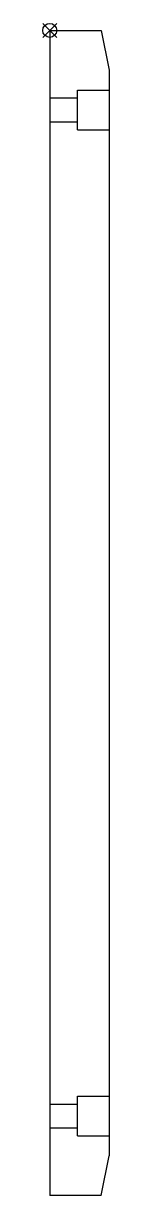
# Model space of a CAD drawing. Extents: x 207 to 224, y 247 to 541.
import ezdxf

# ---------------------------------------------------------------- set-up
doc = ezdxf.new("R2010")
doc.units = 0
doc.header["$MEASUREMENT"] = 0
doc.layers.get('0').update_dxf_attribs({"linetype": 'CONTINUOUS'})
doc.layers.add('$PARTREF_BOM', color=7, linetype='CONTINUOUS')
doc.styles.get("Standard").update_dxf_attribs({"font": 'txt.shx', "bigfont": 'chineset.shx'})

# ---------------------------------------------------------------- blocks, each defined once
blk = doc.blocks.new('PARTREF')
at = {"layer": '$PARTREF_BOM', "color": 2}
for p, q in [((-1.75, -1.75), (1.75, 1.75)), ((-1.75, 1.75), (1.75, -1.75))]:
    blk.add_line(p, q, dxfattribs=at)
blk.add_circle((0, 0), 1.75, dxfattribs=at)
at = {"layer": '$PARTREF_BOM', "color": 2, "flags": 1}
for tag, p in [('TAG5', (-16.09, -4.95)), ('TAG10', (-5.65, -5)), ('TAG15', (5.59, -4.74)), ('TAG4', (-16.09, -8.95)), ('TAG9', (-5.65, -9)), ('TAG14', (5.59, -8.74)), ('TAG3', (-16.09, -12.95)), ('TAG8', (-5.65, -13)), ('TAG13', (5.59, -12.74)), ('TAG2', (-16.09, -16.95)), ('TAG7', (-5.65, -17)), ('TAG12', (5.59, -16.74)), ('TAG1', (-16.09, -20.95)), ('TAG6', (-5.65, -21)), ('TAG11', (5.59, -20.74))]:
    blk.add_attdef(tag, p, '', height=2.5, dxfattribs=at)

msp = doc.modelspace()

# ---------------------------------------------------------------- linework, layer by layer
at = {"color": 7, "linetype": 'CONTINUOUS'}
for p, q in [((208.65, 539.74), (221.65, 539.74)), ((208.65, 539.74), (208.65, 246.74)), ((221.65, 539.74), (223.65, 529.74)), ((223.65, 529.74), (223.65, 256.74)), ((215.65, 524.74), (223.65, 524.74)), ((215.65, 514.74), (215.65, 524.74)), ((208.65, 522.74), (215.65, 522.74)), ((215.65, 515.49), (215.65, 523.99)), ((208.65, 516.74), (215.65, 516.74)), ((215.65, 514.74), (223.65, 514.74)), ((215.65, 261.74), (215.65, 271.74)), ((215.65, 271.74), (223.65, 271.74)), ((208.65, 269.74), (215.65, 269.74)), ((215.65, 262.49), (215.65, 270.99)), ((208.65, 263.74), (215.65, 263.74)), ((215.65, 261.74), (223.65, 261.74)), ((221.65, 246.74), (223.65, 256.74)), ((221.65, 246.74), (208.65, 246.74))]:
    msp.add_line(p, q, dxfattribs=at)

# ---------------------------------------------------------------- block references
at = {"color": 7}
msp.add_blockref('PARTREF', (208.65, 539.74), dxfattribs=at)

doc.saveas('drawing.dxf')
